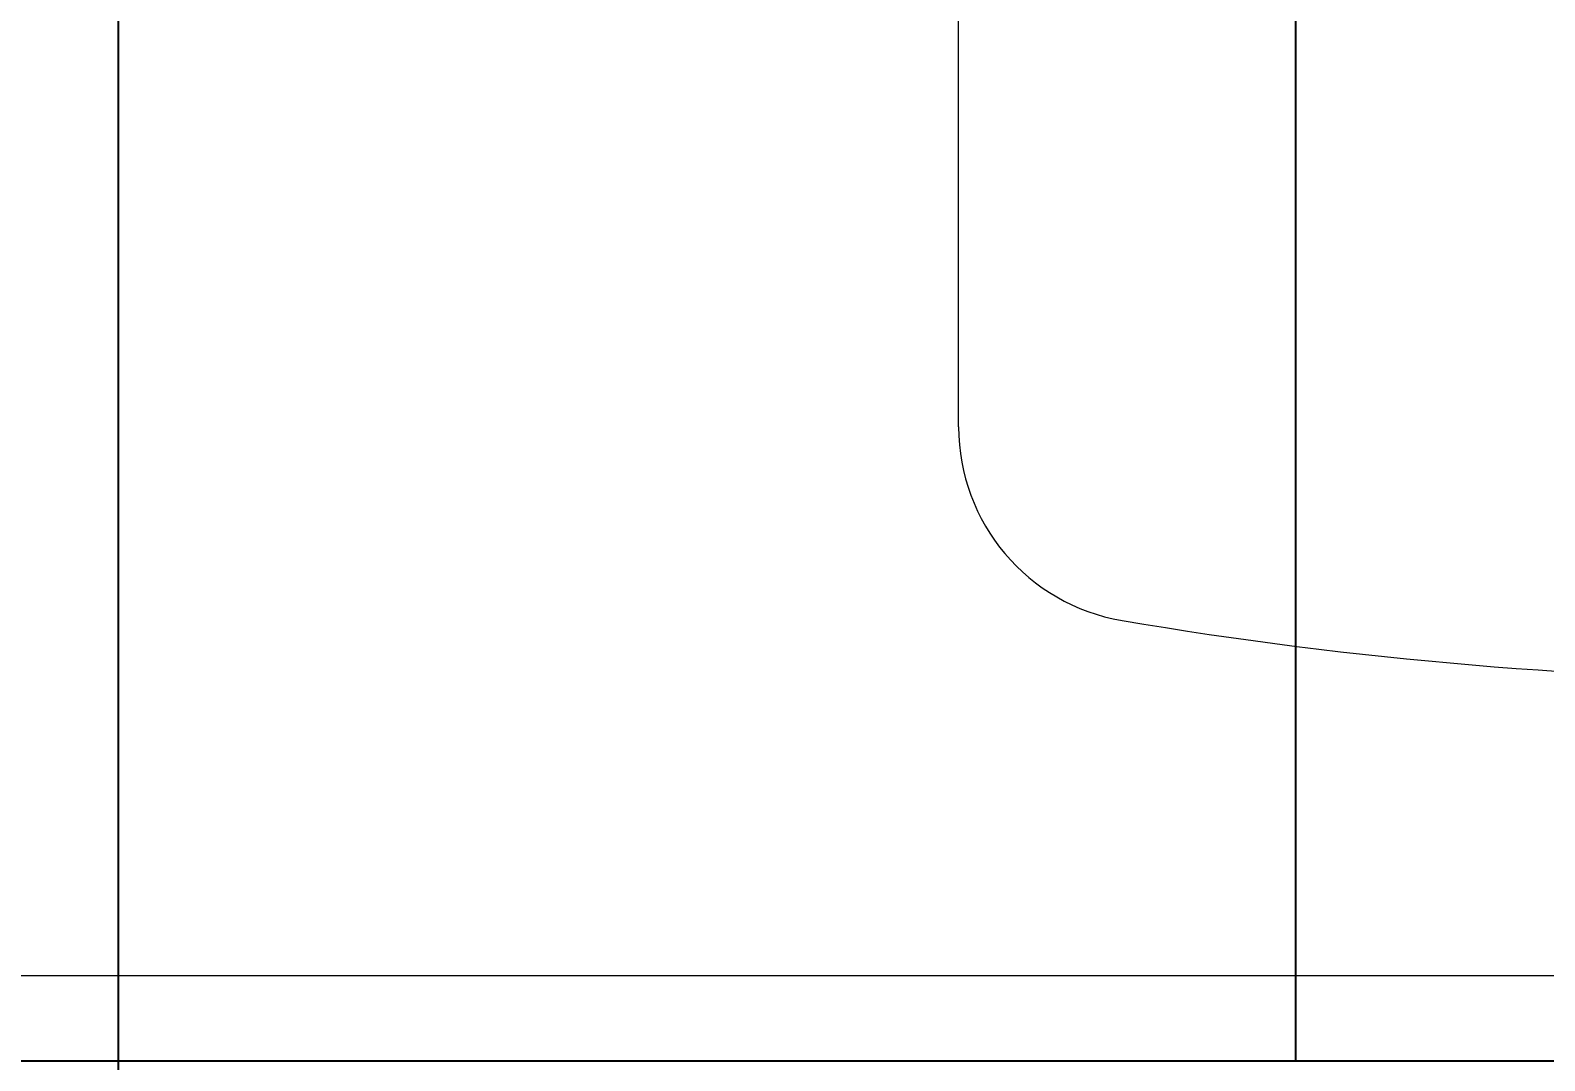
# Model space of a CAD drawing. Header units: inches. Extents: x -12418 to 57169, y -29325 to 19878.
# Drawn here: x 28177.5 to 28563.4, y -7200 to -6937.6 of the extents above; entities that cross this region are included whole.
import ezdxf

# ---------------------------------------------------------------- set-up
doc = ezdxf.new("R2010")
doc.units = ezdxf.units.IN
doc.header["$LTSCALE"] = 25
doc.header["$MEASUREMENT"] = 0
doc.header["$PDMODE"] = 3
doc.layers.get('0').update_dxf_attribs({"color": 8})
doc.layers.get('Defpoints').update_dxf_attribs({"color": 8})
doc.layers.add('00-Ground Floor$0$False Ceiling', color=251, linetype='Continuous')
doc.layers.add('00-Ground Floor$0$LOADING', color=253, linetype='Continuous', lineweight=5)
doc.layers.add('E-DIM', color=6, linetype='Continuous', lineweight=18)
doc.styles.get("Standard").update_dxf_attribs({"font": 'arial.ttf'})
doc.dimstyles.get("Standard").update_dxf_attribs({"dimtxt": 150, "dimasz": 150, "dimexe": 0.18, "dimexo": 0.0625, "dimgap": 1, "dimtad": 1, "dimdec": 0, "dimlfac": 0.1, "dimzin": 0, "dimdsep": 46, "dimtxsty": 'Standard', "dimcen": 0.09, "dimclrd": 256, "dimclrt": 7, "dimadec": 0, "dimazin": 0, "dimtfac": 1, "dimtdec": 0, "dimtofl": 0, "dimtmove": 0, "dimatfit": 3, "dimfxl": 1, "dimtolj": 1, "dimtzin": 0, "dimarcsym": 0})

# ---------------------------------------------------------------- blocks, each defined once
blk = doc.blocks.new('00-Ground Floor$0$GF21043-P')
at = {"color": 0}
blk.add_line((-0.8, 0), (0.8, 0), dxfattribs=at)
blk = doc.blocks.new('00-Ground Floor$0$GF21018-P')
at = {"color": 0}
blk.add_line((0.22049, 0.47563), (0.22049, 0.0675), dxfattribs=at)
for centre, radius, start, end in [((-0.0001, -0.52948), 1.06948, 80.36712, 99.63288), ((0.17049, 0.47563), 0.05, 0, 80.3671)]:
    blk.add_arc(centre, radius, start, end, dxfattribs=at)
blk = doc.blocks.new('00-Ground Floor$0$A$Ce9e1c4c3')
at = {"layer": '00-Ground Floor$0$False Ceiling', "color": 254, "linetype": 'Continuous'}
for p, q in [((-71800, -9957.43), (-71800, -6447.43)), ((-76050.49, -7200), (-70550.49, -7200))]:
    blk.add_line(p, q, dxfattribs=at)
blk = doc.blocks.new('00-Ground Floor')
at = {"layer": '00-Ground Floor$0$False Ceiling', "color": 254}
blk.add_blockref('00-Ground Floor$0$A$Ce9e1c4c3', (100000, 0), dxfattribs=at)
at = {"layer": '00-Ground Floor$0$LOADING', "extrusion": (2.24021e-05, 7.77426e-06, 1), "xscale": 1000, "yscale": 1000, "zscale": 1000, "rotation": 179.9985892349695}
blk.add_blockref('00-Ground Floor$0$GF21018-P', (28634.56, -6562.98, 0.57), dxfattribs=at)
at = {"layer": '00-Ground Floor$0$LOADING', "extrusion": (2.24019e-05, 2.35417e-18, 1), "xscale": 1000, "yscale": 1000, "zscale": 1000, "rotation": 180.0000000000001}
blk.add_blockref('00-Ground Floor$0$GF21043-P', (28392.19, -7178.36, 0.62), dxfattribs=at)
blk = doc.blocks.new('*D305')
at = {"layer": 'Defpoints', "color": 0, "transparency": 16777216}
for p in [(28500, -6890.24), (26700, -7200), (28500, -7200)]:
    blk.add_point(p, dxfattribs=at)
at = {"layer": 'E-DIM', "color": 0, "lineweight": -2, "transparency": 16777216}
for p, q in [((26700, -7199.94), (26700, -6890.06)), ((28500, -7199.94), (28500, -6890.06))]:
    blk.add_line(p, q, dxfattribs=at)
at = {"layer": 'E-DIM', "lineweight": -2, "transparency": 16777216}
blk.add_line((26850, -6890.24), (28350, -6890.24), dxfattribs=at)
at = {"layer": 'E-DIM', "transparency": 16777216}
for points in [[(26850, -6865.24), (26850, -6915.24), (26700, -6890.24)], [(28350, -6865.24), (28350, -6915.24), (28500, -6890.24)]]:
    blk.add_solid(points, dxfattribs=at)
at = {"layer": 'E-DIM', "color": 7, "transparency": 16777216, "insert": (27600, -6812.66), "char_height": 150, "attachment_point": 5}
blk.add_mtext('\\A1;180', dxfattribs=at)
blk = doc.blocks.new('*D366')
at = {"layer": 'Defpoints', "color": 0, "transparency": 16777216}
for p in [(29449.51, -6347.43), (29449.51, -6447.43, 0), (28500, -7200)]:
    blk.add_point(p, dxfattribs=at)
at = {"layer": 'E-DIM', "color": 0, "lineweight": -2, "transparency": 16777216}
for p, q in [((28500, -7199.94), (28500, -6347.25)), ((29449.51, -6447.36), (29449.51, -6347.25))]:
    blk.add_line(p, q, dxfattribs=at)
at = {"layer": 'E-DIM', "lineweight": -2, "transparency": 16777216}
blk.add_line((28650, -6347.43), (29299.51, -6347.43), dxfattribs=at)
at = {"layer": 'E-DIM', "transparency": 16777216}
for points in [[(28650, -6322.43), (28650, -6372.43), (28500, -6347.43)], [(29299.51, -6322.43), (29299.51, -6372.43), (29449.51, -6347.43)]]:
    blk.add_solid(points, dxfattribs=at)
at = {"layer": 'E-DIM', "color": 7, "transparency": 16777216, "insert": (28974.75, -6269.84), "char_height": 150, "attachment_point": 5}
blk.add_mtext('\\A1;95', dxfattribs=at)

msp = doc.modelspace()

# ---------------------------------------------------------------- block references
msp.add_blockref('00-Ground Floor', (0, 0))

# ---------------------------------------------------------------- dimensions: what is measured, and where the dimension line sits
at = {"layer": 'E-DIM'}
for base, p1, p2, picture, middle in [((29449.51, -6347.43), (28500, -7200), (29449.51, -6447.43, 0), '*D366', (28974.75, -6269.84)), ((28500, -6890.24), (26700, -7200), (28500, -7200), '*D305', (27600, -6812.66))]:
    dim = msp.add_linear_dim(base=base, p1=p1, p2=p2, dimstyle='Standard', dxfattribs=at)
    dim.commit()
    dim.dimension.update_dxf_attribs({"geometry": picture, "text_midpoint": middle})

doc.saveas('drawing.dxf')
